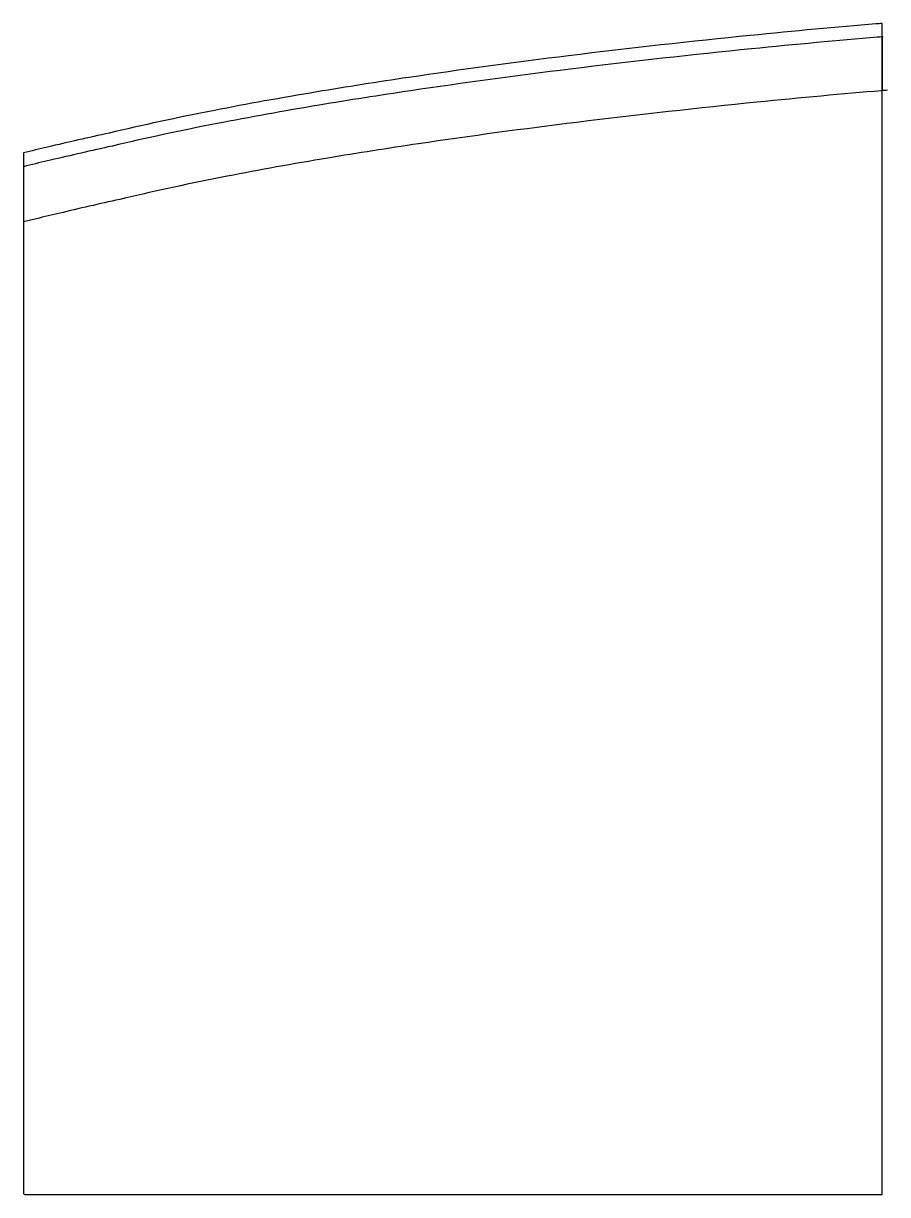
# Model space of a CAD drawing. Header units: inches. Extents: x 0 to 24.2, y -13.6 to 19.2.
import ezdxf

# ---------------------------------------------------------------- set-up
doc = ezdxf.new("R2010")
doc.units = ezdxf.units.IN
doc.layers.get('0').update_dxf_attribs({"linetype": 'CONTINUOUS'})

msp = doc.modelspace()

# ---------------------------------------------------------------- linework, layer by layer
for p, q in [((24, -13.558), (24, 19.194)), ((24, 18.818), (24, 17.313)), ((0, 15.574), (0, -13.532)), ((0.089, 15.209), (0, 15.188)), ((0, 15.188), (0, 13.643)), ((0.445, 13.752), (0, 13.643)), ((0.036, -13.558), (24, -13.558))]:
    msp.add_line(p, q)
for points, knots in [([(24, 19.194), (23.943, 19.189), (23.887, 19.185), (23.83, 19.18), (22.743, 19.089), (21.559, 18.981), (20.313, 18.856), (18.695, 18.693), (16.975, 18.503), (15.239, 18.288), (13.742, 18.103), (12.235, 17.9), (10.77, 17.683), (9.896, 17.553), (9.038, 17.418), (8.204, 17.279), (7.211, 17.113), (6.253, 16.94), (5.34, 16.762), (4.298, 16.558), (3.316, 16.347), (2.4, 16.128)], [-0.4228119, -0.4228119, -0.4228119, -0.4228119, -0.4190057, -0.4190057, -0.4190057, -0.3465681, -0.3465681, -0.3465681, -0.252506, -0.252506, -0.252506, -0.1714287, -0.1714287, -0.1714287, -0.1231103, -0.1231103, -0.1231103, -0.06561, -0.06561, -0.06561, 0, 0, 0, 0]), ([(24.031, 18.82), (23.974, 18.816), (23.918, 18.811), (23.861, 18.806), (22.776, 18.716), (21.594, 18.607), (20.35, 18.483), (18.736, 18.32), (17.018, 18.13), (15.285, 17.916), (13.791, 17.731), (12.286, 17.529), (10.825, 17.312), (9.954, 17.182), (9.098, 17.048), (8.266, 16.909), (7.276, 16.743), (6.321, 16.571), (5.412, 16.394), (4.374, 16.191), (3.397, 15.98), (2.487, 15.763), (2.486, 15.763), (2.485, 15.763), (2.484, 15.763)], [-0.4228119, -0.4228119, -0.4228119, -0.4228119, -0.4190057, -0.4190057, -0.4190057, -0.3465681, -0.3465681, -0.3465681, -0.252506, -0.252506, -0.252506, -0.1714287, -0.1714287, -0.1714287, -0.1231103, -0.1231103, -0.1231103, -0.06561, -0.06561, -0.06561, 0, 0, 0, 0.0000833, 0.0000833, 0.0000833, 0.0000833]), ([(24.154, 17.325), (24.098, 17.321), (24.042, 17.316), (23.986, 17.311), (22.91, 17.222), (21.735, 17.114), (20.5, 16.99), (18.896, 16.829), (17.189, 16.64), (15.469, 16.427), (13.985, 16.244), (12.493, 16.043), (11.045, 15.828), (10.182, 15.7), (9.335, 15.567), (8.513, 15.429), (7.535, 15.266), (6.593, 15.096), (5.699, 14.921), (4.679, 14.722), (3.722, 14.516), (2.835, 14.304), (2.829, 14.303), (2.823, 14.302), (2.818, 14.3)], [-0.4228119, -0.4228119, -0.4228119, -0.4228119, -0.4190057, -0.4190057, -0.4190057, -0.3465681, -0.3465681, -0.3465681, -0.252506, -0.252506, -0.252506, -0.1714287, -0.1714287, -0.1714287, -0.1231103, -0.1231103, -0.1231103, -0.06561, -0.06561, -0.06561, 0, 0, 0, 0.0004165, 0.0004165, 0.0004165, 0.0004165]), ([(2.4, 16.128), (1.817, 16.001), (1.242, 15.87), (0.675, 15.736), (0.448, 15.682), (0.224, 15.628), (0, 15.574)], [-1, -1, -1, -1, -0.8487877, -0.8487877, -0.8487877, -0.7884978, -0.7884978, -0.7884978, -0.7884978]), ([(2.484, 15.763), (2.482, 15.762), (2.481, 15.762), (2.48, 15.762), (1.899, 15.635), (1.326, 15.505), (0.761, 15.371), (0.536, 15.318), (0.312, 15.264), (0.089, 15.209)], [-1.0003027, -1.0003027, -1.0003027, -1.0003027, -1, -1, -1, -0.8487877, -0.8487877, -0.8487877, -0.7884978, -0.7884978, -0.7884978, -0.7884978]), ([(2.818, 14.3), (2.812, 14.299), (2.806, 14.298), (2.8, 14.296), (2.227, 14.171), (1.663, 14.043), (1.106, 13.911), (0.885, 13.859), (0.664, 13.806), (0.445, 13.752)], [-1.0015134, -1.0015134, -1.0015134, -1.0015134, -1, -1, -1, -0.8487877, -0.8487877, -0.8487877, -0.7884978, -0.7884978, -0.7884978, -0.7884978])]:
    msp.add_open_spline(points, degree=3, knots=knots)
msp.add_open_spline([(0, -13.532), (0.012, -13.541), (0.024, -13.549), (0.036, -13.558)], degree=3)

doc.saveas('drawing.dxf')
